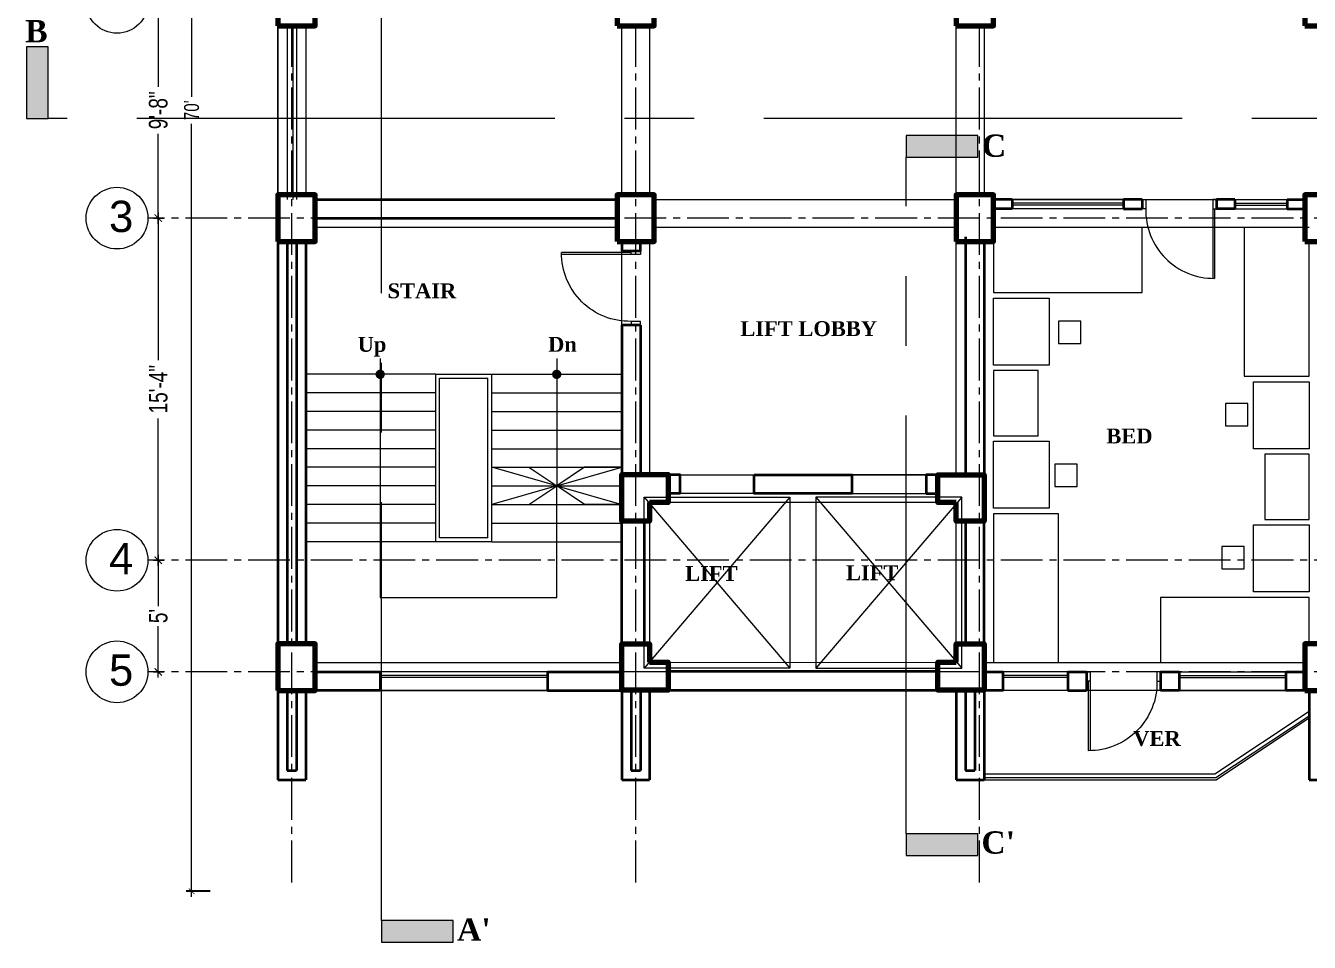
# Model space of a CAD drawing. Header units: feet. Extents: x 25261344 to 25389498, y 30010528 to 30074588.
# Drawn here: x 25363583 to 25364274, y 30072086 to 30072579 of the extents above; entities that cross this region are included whole.
import ezdxf

# ---------------------------------------------------------------- set-up
doc = ezdxf.new("R2010")
doc.units = ezdxf.units.FT
doc.header["$LTSCALE"] = 30
doc.header["$MEASUREMENT"] = 0
doc.header["$PDMODE"] = 32
doc.header["$PDSIZE"] = 15
doc.linetypes.add('CENTER2', pattern=[1.125, 0.75, -0.125, 0.125, -0.125])
doc.layers.get('0').update_dxf_attribs({"lineweight": 5})
for name, color, linetype, lineweight in [('Column', 1, 'Continuous', 80), ('Dim-1', 7, 'Continuous', 9), ('Door', 32, 'Continuous', 5), ('Furnitures', 251, 'Continuous', 9), ('GRADE BEAM', 2, 'Continuous', 20), ('grid text', 252, 'CENTER2', 9), ('LINE', 193, 'Continuous', 9), ('line 2', 7, 'Continuous', 13), ('rail', 224, 'Continuous', 9), ('STAIR', 243, 'Continuous', 13), ('TEXT', 7, 'Continuous', 18), ('WALL', 7, 'Continuous', 35), ('WIN', 142, 'Continuous', 20)]:
    doc.layers.add(name, color=color, linetype=linetype, lineweight=lineweight)
doc.styles.add('RomanS', font='swissl.ttf')
doc.styles.get("Standard").update_dxf_attribs({"font": 'timesbd.ttf'})
doc.styles.add('SWIS_LT', font='swisscl.ttf')
doc.dimstyles.new('dim-02', dxfattribs={"dimtxt": 8, "dimasz": 3, "dimexe": 3, "dimexo": 3, "dimgap": 2, "dimtad": 0, "dimdec": 0, "dimzin": 0, "dimdsep": 46, "dimlunit": 4, "dimtxsty": 'SWIS_LT', "dimblk": 'ARCHTICK', "dimcen": 2, "dimdle": 3, "dimclrd": 256, "dimclre": 256, "dimclrt": 256, "dimadec": 0, "dimazin": 0, "dimtfac": 1, "dimtdec": 0, "dimtix": 1, "dimtmove": 0, "dimatfit": 3, "dimfxl": 0, "dimfrac": 2, "dimtolj": 1, "dimtzin": 1, "dimlwd": -1, "dimarcsym": 0})

# ---------------------------------------------------------------- blocks, each defined once
blk = doc.blocks.new('FG')
at = {"layer": 'Door'}
for p, q in [((-2, -5), (-2, -42.39)), ((-1, -5), (-1, -42.39))]:
    blk.add_line(p, q, dxfattribs=at)
for points in [[(-40, 0), (-38, 0), (-38, -5), (-40, -5)], [(0, 0), (-2, 0), (-2, -5), (0, -5)]]:
    blk.add_lwpolyline(points, dxfattribs=at)
blk.add_arc((-1.44, -5.83), 36.57, 178.70538, 270.69047, dxfattribs=at)
blk = doc.blocks.new('_ArchTick')
at = {"color": 0, "linetype": 'ByBlock', "const_width": 0.15}
blk.add_lwpolyline([(-0.5, -0.5), (0.5, 0.5)], dxfattribs=at)
blk = doc.blocks.new('*D123')
for p, q in [((25359535.03, 30072594.7), (25359535.03, 30072546.38)), ((25359535.03, 30072472.7), (25359535.03, 30072521.01))]:
    blk.add_line(p, q)
at = {"lineweight": -2}
for p, q in [((25359532.41, 30072591.7), (25359538.03, 30072591.7)), ((25359532.41, 30072475.7), (25359538.03, 30072475.7))]:
    blk.add_line(p, q, dxfattribs=at)
at = {"layer": 'Defpoints', "color": 0}
for p in [(25359529.41, 30072591.7), (25359529.41, 30072475.7), (25359535.03, 30072475.7)]:
    blk.add_point(p, dxfattribs=at)
at = {"xscale": 4, "yscale": 4, "zscale": 4}
for p, rotation in [((25359535.03, 30072591.7), 90), ((25359535.03, 30072475.7), 270)]:
    blk.add_blockref('_ArchTick', p, dxfattribs=dict(at, rotation=rotation))
at = {"insert": (25359535.03, 30072533.7), "char_height": 10, "attachment_point": 5, "rotation": 90, "style": 'SWIS_LT'}
blk.add_mtext('\\A1;9\'-8"', dxfattribs=at)
blk = doc.blocks.new('*D124')
for p, q in [((25359535.03, 30072478.7), (25359535.03, 30072399.38)), ((25359535.03, 30072288.7), (25359535.03, 30072368.02))]:
    blk.add_line(p, q)
at = {"lineweight": -2}
for p, q in [((25359532.41, 30072475.7), (25359538.03, 30072475.7)), ((25359532.41, 30072291.7), (25359538.03, 30072291.7))]:
    blk.add_line(p, q, dxfattribs=at)
at = {"layer": 'Defpoints', "color": 0}
for p in [(25359529.41, 30072475.7), (25359529.41, 30072291.7), (25359535.03, 30072291.7)]:
    blk.add_point(p, dxfattribs=at)
at = {"xscale": 4, "yscale": 4, "zscale": 4}
for p, rotation in [((25359535.03, 30072475.7), 90), ((25359535.03, 30072291.7), 270)]:
    blk.add_blockref('_ArchTick', p, dxfattribs=dict(at, rotation=rotation))
at = {"insert": (25359535.03, 30072383.7), "char_height": 10, "attachment_point": 5, "rotation": 90, "style": 'SWIS_LT'}
blk.add_mtext('\\A1;15\'-4"', dxfattribs=at)
blk = doc.blocks.new('*D117')
at = {"lineweight": -2}
for p, q in [((25359532.41, 30072291.7), (25359538.03, 30072291.7)), ((25359532.41, 30072231.7), (25359538.03, 30072231.7))]:
    blk.add_line(p, q, dxfattribs=at)
for p, q in [((25359535.03, 30072294.7), (25359535.03, 30072267.1)), ((25359535.03, 30072228.7), (25359535.03, 30072256.29))]:
    blk.add_line(p, q)
at = {"layer": 'Defpoints', "color": 0}
for p in [(25359529.41, 30072291.7), (25359529.41, 30072231.7), (25359535.03, 30072231.7)]:
    blk.add_point(p, dxfattribs=at)
at = {"xscale": 4, "yscale": 4, "zscale": 4}
for p, rotation in [((25359535.03, 30072291.7), 90), ((25359535.03, 30072231.7), 270)]:
    blk.add_blockref('_ArchTick', p, dxfattribs=dict(at, rotation=rotation))
at = {"insert": (25359535.03, 30072261.7), "char_height": 10, "attachment_point": 5, "rotation": 90, "style": 'SWIS_LT'}
blk.add_mtext("\\A1;5'", dxfattribs=at)
blk = doc.blocks.new('*D158')
at = {"layer": 'Defpoints', "color": 0}
for p in [(25364458.65, 30072953.7), (25363672.18, 30072113.7), (25364458.65, 30072113.7)]:
    blk.add_point(p, dxfattribs=at)
at = {"layer": 'Dim-1', "lineweight": -2}
for p, q in [((25363682.18, 30072953.7), (25363669.18, 30072953.7)), ((25363682.18, 30072113.7), (25363669.18, 30072113.7))]:
    blk.add_line(p, q, dxfattribs=at)
at = {"layer": 'Dim-1'}
for p, q in [((25363672.18, 30072956.7), (25363672.18, 30072540.9)), ((25363672.18, 30072110.7), (25363672.18, 30072526.5))]:
    blk.add_line(p, q, dxfattribs=at)
at = {"layer": 'Dim-1', "xscale": 3, "yscale": 3, "zscale": 3}
for p, rotation in [((25363672.18, 30072953.7), 90), ((25363672.18, 30072113.7), 270)]:
    blk.add_blockref('_ArchTick', p, dxfattribs=dict(at, rotation=rotation))
at = {"layer": 'Dim-1', "insert": (25363672.18, 30072533.7), "char_height": 8, "attachment_point": 5, "rotation": 90, "style": 'SWIS_LT'}
blk.add_mtext("\\A1;70'", dxfattribs=at)
blk = doc.blocks.new('T B')
at = {"layer": 'GRADE BEAM'}
for points in [[(25352253.54, 30069132.07), (25352268.54, 30069132.07), (25352268.54, 30069041.07), (25352253.54, 30069041.07)], [(25352438.54, 30069132.07), (25352453.54, 30069132.07), (25352453.54, 30069041.07), (25352438.54, 30069041.07)], [(25352618.54, 30069132.07), (25352633.54, 30069132.07), (25352633.54, 30069041.07), (25352618.54, 30069041.07)], [(25352436.04, 30069038.57), (25352436.04, 30069023.57), (25352273.54, 30069023.57), (25352273.54, 30069038.57)], [(25352618.54, 30069038.57), (25352618.54, 30069023.57), (25352456.04, 30069023.57), (25352456.04, 30069038.57)], [(25352806.04, 30069038.57), (25352806.04, 30069023.57), (25352638.54, 30069023.57), (25352638.54, 30069038.57)], [(25352253.54, 30069016.07), (25352268.54, 30069016.07), (25352268.54, 30068799.57), (25352253.54, 30068799.57)], [(25352438.54, 30069016.07), (25352453.54, 30069016.07), (25352453.54, 30068890.57), (25352438.54, 30068890.57)], [(25352618.54, 30069016.07), (25352633.54, 30069016.07), (25352633.54, 30068890.57), (25352618.54, 30068890.57)], [(25352608.54, 30068890.57), (25352608.54, 30068875.57), (25352463.54, 30068875.57), (25352463.54, 30068890.57)], [(25352438.54, 30068865.57), (25352453.54, 30068865.57), (25352453.54, 30068799.57), (25352438.54, 30068799.57)], [(25352618.54, 30068865.57), (25352633.54, 30068865.57), (25352633.54, 30068799.57), (25352618.54, 30068799.57)], [(25352438.54, 30068789.57), (25352438.54, 30068774.57), (25352273.54, 30068774.57), (25352273.54, 30068789.57)], [(25352608.54, 30068789.69), (25352608.54, 30068774.69), (25352463.54, 30068774.57), (25352463.54, 30068789.57)], [(25352806.04, 30068789.57), (25352806.04, 30068774.57), (25352633.54, 30068774.57), (25352633.54, 30068789.57)], [(25352253.54, 30068774.57), (25352268.54, 30068774.57), (25352268.54, 30068726.57), (25352253.54, 30068726.57)], [(25352438.54, 30068774.57), (25352453.54, 30068774.57), (25352453.54, 30068726.57), (25352438.54, 30068726.57)], [(25352618.54, 30068774.57), (25352633.54, 30068774.57), (25352633.54, 30068726.57), (25352618.54, 30068726.57)]]:
    blk.add_lwpolyline(points, close=True, dxfattribs=at)
blk = doc.blocks.new('COL2')
at = {"layer": 'Column'}
for points in [[(-20, -266.5), (0, -266.5), (0, -241.5), (-20, -241.5)], [(162.5, -266.5), (182.5, -266.5), (182.5, -241.5), (162.5, -241.5)], [(345, -266.5), (365, -266.5), (365, -241.5), (345, -241.5)], [(532.5, -266.5), (552.5, -266.5), (552.5, -241.5), (532.5, -241.5)], [(-20, -382.5), (0, -382.5), (0, -357.5), (-20, -357.5)], [(162.5, -382.5), (182.5, -382.5), (182.5, -357.5), (162.5, -357.5)], [(345, -382.5), (365, -382.5), (365, -357.5), (345, -357.5)], [(532.5, -382.5), (552.5, -382.5), (552.5, -357.5), (532.5, -357.5)], [(-20, -624), (0, -624), (0, -599), (-20, -599)], [(532.5, -624), (552.5, -624), (552.5, -599), (532.5, -599)]]:
    blk.add_lwpolyline(points, close=True, dxfattribs=at)
for points in [[(180, -522.88), (180, -532.88), (165, -532.88), (165, -507.88), (190, -507.88), (190, -522.88), (180, -522.88)], [(345, -523), (335, -523), (335, -508), (360, -508), (360, -533), (345, -533), (345, -523)], [(180, -608.88), (190, -608.88), (190, -623.88), (165, -623.88), (165, -598.88), (180, -598.88), (180, -608.88)], [(345, -608.88), (345, -598.88), (360, -598.88), (360, -623.88), (335, -623.88), (335, -608.88), (345, -608.88)]]:
    blk.add_lwpolyline(points, dxfattribs=at)
at = {"layer": 'GRADE BEAM'}
blk.add_blockref('T B', (-25352273.54, -30069398.57), dxfattribs=at)
blk = doc.blocks.new('DGFGSDFG')
at = {"layer": 'grid text'}
for p, q in [((25359606.96, 30072118.41), (25359606.96, 30072999.78)), ((25359791.96, 30072118.41), (25359791.96, 30072999.78)), ((25359976.96, 30072118.41), (25359976.96, 30072999.78)), ((25361090.85, 30072475.7), (25359529.41, 30072475.7)), ((25361090.85, 30072291.7), (25359529.41, 30072291.7)), ((25361090.85, 30072231.7), (25359529.41, 30072231.7))]:
    blk.add_line(p, q, dxfattribs=at)
at = {"layer": 'grid text', "linetype": 'Continuous'}
for centre in [(25359512.81, 30072591.7), (25359512.81, 30072475.7), (25359512.81, 30072291.7), (25359512.81, 30072231.7)]:
    blk.add_circle(centre, 16.59, dxfattribs=at)
at = {"layer": 'grid text', "char_height": 16.842, "attachment_point": 1, "style": 'RomanS'}
for s, insert in [('{\\C256;3}', (25359508.51, 30072485.06)), ('{\\C256;4}', (25359508.51, 30072301.06)), ('{\\C256;5}', (25359508.51, 30072241.06))]:
    blk.add_mtext_dynamic_manual_height_columns(s, width=25.401, gutter_width=84.21, heights=[32.6], dxfattribs=dict(at, insert=insert))
for base, p1, p2, picture, middle in [((25359535.03, 30072475.7), (25359529.41, 30072591.7), (25359529.41, 30072475.7), '*D123', (25359535.03, 30072533.7)), ((25359535.03, 30072291.7), (25359529.41, 30072475.7), (25359529.41, 30072291.7), '*D124', (25359535.03, 30072383.7)), ((25359535.03, 30072231.7), (25359529.41, 30072291.7), (25359529.41, 30072231.7), '*D117', (25359535.03, 30072261.7))]:
    dim = blk.add_linear_dim(base=base, p1=p1, p2=p2, angle=90, dimstyle='dim-02', override={"dimtxt": 10, "dimtmove": 1, "dimfxl": 10})
    dim.commit()
    dim.dimension.update_dxf_attribs({"geometry": picture, "text_midpoint": middle})

msp = doc.modelspace()

# ---------------------------------------------------------------- hatches: boundary and pattern name
at = {"linetype": 'CENTER2', "ltscale": 10}
h = msp.add_hatch(color=256, dxfattribs=at)
h.paths.add_polyline_path([(25363595.03, 30072563.22), (25363595.03, 30072529.2), (25363583.39, 30072529.2), (25363583.39, 30072563.22)])
h.paths.add_polyline_path([(25363595.03, 30072567.75), (25363595.03, 30072563.22), (25363583.39, 30072563.22), (25363583.39, 30072567.75)])
h = msp.add_hatch(color=256, dxfattribs=at)
h.paths.add_polyline_path([(25364090.65, 30072508.45), (25364056.63, 30072508.45), (25364056.63, 30072520.1), (25364090.65, 30072520.1)])
h.paths.add_polyline_path([(25364095.18, 30072508.45), (25364090.65, 30072508.45), (25364090.65, 30072520.1), (25364095.18, 30072520.1)])
for points in [[(25364095.18, 30072132.91), (25364056.63, 30072132.91), (25364056.63, 30072144.56), (25364095.18, 30072144.56)], [(25363812.97, 30072086.24), (25363774.42, 30072086.24), (25363774.42, 30072097.89), (25363812.97, 30072097.89)]]:
    msp.add_hatch(color=256, dxfattribs=at).paths.add_polyline_path(points)

# ---------------------------------------------------------------- linework, layer by layer
for p, q in [((25363774.42, 30072097.89), (25363774.42, 30073036.17)), ((25365217.68, 30072529.2), (25363595.03, 30072529.2)), ((25364056.63, 30072144.56), (25364056.63, 30072508.45))]:
    msp.add_line(p, q, dxfattribs=at)
for points in [[(25363595.03, 30072529.2), (25363595.03, 30072567.75), (25363583.39, 30072567.75), (25363583.39, 30072529.2)], [(25364056.63, 30072508.45), (25364095.18, 30072508.45), (25364095.18, 30072520.1), (25364056.63, 30072520.1)], [(25364056.63, 30072132.91), (25364095.18, 30072132.91), (25364095.18, 30072144.56), (25364056.63, 30072144.56)], [(25363774.42, 30072086.24), (25363812.97, 30072086.24), (25363812.97, 30072097.89), (25363774.42, 30072097.89)]]:
    msp.add_lwpolyline(points, close=True, dxfattribs=at)
at = {"layer": 'Furnitures'}
for points in [[(25364103.65, 30072463.2), (25364103.65, 30072435.7), (25364183.65, 30072435.7), (25364183.65, 30072470.7), (25364103.65, 30072470.7)], [(25364273.65, 30072470.7), (25364238.65, 30072470.7), (25364238.65, 30072390.7), (25364273.65, 30072390.7), (25364273.65, 30072463.2)], [(25364273.65, 30072246.7), (25364273.65, 30072271.7), (25364193.65, 30072271.7), (25364193.65, 30072236.7), (25364271.15, 30072236.7)]]:
    msp.add_lwpolyline(points, dxfattribs=at)
for points in [[(25364103.65, 30072432.7), (25364133.65, 30072432.7), (25364133.65, 30072396.7), (25364103.65, 30072396.7)], [(25364150.67, 30072420.31), (25364138.67, 30072420.31), (25364138.67, 30072408.31), (25364150.67, 30072408.31)], [(25364103.65, 30072358.7), (25364127.65, 30072358.7), (25364127.65, 30072393.7), (25364103.65, 30072393.7)], [(25364103.65, 30072358.7), (25364127.65, 30072358.7), (25364127.65, 30072393.7), (25364103.65, 30072393.7)], [(25364273.65, 30072351.7), (25364243.65, 30072351.7), (25364243.65, 30072387.7), (25364273.65, 30072387.7)], [(25364228.63, 30072364.08), (25364240.63, 30072364.08), (25364240.63, 30072376.08), (25364228.63, 30072376.08)], [(25364103.65, 30072355.7), (25364133.65, 30072355.7), (25364133.65, 30072319.7), (25364103.65, 30072319.7)], [(25364273.65, 30072348.7), (25364249.65, 30072348.7), (25364249.65, 30072313.7), (25364273.65, 30072313.7)], [(25364148.67, 30072343.31), (25364136.67, 30072343.31), (25364136.67, 30072331.31), (25364148.67, 30072331.31)], [(25364103.65, 30072316.7), (25364103.65, 30072236.7), (25364138.65, 30072236.7), (25364138.65, 30072316.7)], [(25364273.65, 30072274.7), (25364243.65, 30072274.7), (25364243.65, 30072310.7), (25364273.65, 30072310.7)], [(25364226.64, 30072287.08), (25364238.64, 30072287.08), (25364238.64, 30072299.08), (25364226.64, 30072299.08)]]:
    msp.add_lwpolyline(points, close=True, dxfattribs=at)
at = {"layer": 'LINE', "color": 0, "ltscale": 10, "const_width": 2.5}
for points in [[(25363773.65, 30072392.95, -1), (25363773.65, 30072390.45, -1)], [(25363868.65, 30072392.95, -1), (25363868.65, 30072390.45, -1)]]:
    msp.add_lwpolyline(points, format="xyb", close=True, dxfattribs=at)
at = {"layer": 'LINE', "color": 0, "ltscale": 10}
for points in [[(25363773.65, 30072400.16), (25363773.65, 30072271.7), (25363773.65, 30072271.7), (25363868.65, 30072271.7), (25363868.65, 30072331.7), (25363833.65, 30072321.7), (25363853.65, 30072321.7), (25363868.65, 30072331.7), (25363903.65, 30072321.7), (25363883.65, 30072321.7), (25363868.65, 30072331.7)], [(25363868.65, 30072400.16), (25363868.65, 30072331.7), (25363833.65, 30072341.7), (25363853.65, 30072341.7), (25363868.65, 30072331.7), (25363903.65, 30072341.7), (25363883.65, 30072341.7), (25363868.65, 30072331.7)]]:
    msp.add_lwpolyline(points, dxfattribs=at)
at = {"layer": 'line 2'}
for p, q in [((25363718.65, 30072581.7), (25363718.65, 30072485.7)), ((25363728.65, 30072579.2), (25363728.65, 30072485.7)), ((25363934.9, 30072337.7), (25363974.9, 30072337.7)), ((25364067.4, 30072337.7), (25364027.4, 30072337.7)), ((25363994.15, 30072325.7), (25363915.65, 30072233.7)), ((25363915.65, 30072325.7), (25363994.15, 30072233.7)), ((25363974.9, 30072327.7), (25363934.9, 30072327.7)), ((25364008.15, 30072325.7), (25364086.65, 30072233.7)), ((25364086.65, 30072325.7), (25364008.15, 30072233.7)), ((25364027.4, 30072327.7), (25364067.4, 30072327.7)), ((25364273.65, 30072206.7), (25364223.65, 30072173.7)), ((25364098.65, 30072173.7), (25364223.65, 30072173.7))]:
    msp.add_line(p, q, dxfattribs=at)
for points in [[(25363915.65, 30072325.7), (25363994.15, 30072325.7), (25363994.15, 30072233.7), (25363915.65, 30072233.7)], [(25364086.65, 30072325.7), (25364008.15, 30072325.7), (25364008.15, 30072233.7), (25364086.65, 30072233.7)]]:
    msp.add_lwpolyline(points, close=True, dxfattribs=at)
at = {"layer": 'rail'}
for p, q in [((25363723.65, 30072579.2), (25363723.65, 30072485.7)), ((25363723.65, 30072579.2), (25363723.65, 30072485.7)), ((25363726.65, 30072579.2), (25363726.65, 30072485.7)), ((25363726.65, 30072579.2), (25363726.65, 30072485.7)), ((25363803.65, 30072301.7), (25363803.65, 30072391.7)), ((25363803.65, 30072391.7), (25363833.65, 30072391.7)), ((25363805.65, 30072303.7), (25363805.65, 30072389.7)), ((25363805.65, 30072389.7), (25363831.65, 30072389.7)), ((25363831.65, 30072303.7), (25363831.65, 30072389.7)), ((25363833.65, 30072301.7), (25363833.65, 30072391.7)), ((25363833.65, 30072301.7), (25363803.65, 30072301.7)), ((25363831.65, 30072303.7), (25363805.65, 30072303.7)), ((25364273.65, 30072210.29), (25364222.75, 30072176.7)), ((25364273.65, 30072207.9), (25364223.35, 30072174.7)), ((25364222.75, 30072176.7), (25364098.65, 30072176.7)), ((25364223.35, 30072174.7), (25364098.65, 30072174.7))]:
    msp.add_line(p, q, dxfattribs=at)
at = {"layer": 'STAIR'}
for p, q in [((25363803.65, 30072391.7), (25363733.65, 30072391.7)), ((25363833.65, 30072391.7), (25363903.65, 30072391.7)), ((25363803.65, 30072381.7), (25363733.65, 30072381.7)), ((25363833.65, 30072381.7), (25363903.65, 30072381.7)), ((25363803.65, 30072371.7), (25363733.65, 30072371.7)), ((25363833.65, 30072371.7), (25363903.65, 30072371.7)), ((25363803.65, 30072361.7), (25363733.65, 30072361.7)), ((25363833.65, 30072361.7), (25363903.65, 30072361.7)), ((25363803.65, 30072351.7), (25363733.65, 30072351.7)), ((25363833.65, 30072351.7), (25363903.65, 30072351.7)), ((25363803.65, 30072341.7), (25363733.65, 30072341.7)), ((25363833.65, 30072341.7), (25363903.65, 30072341.7)), ((25363803.65, 30072331.7), (25363733.65, 30072331.7)), ((25363833.65, 30072331.7), (25363903.65, 30072331.7)), ((25363803.65, 30072321.7), (25363733.65, 30072321.7)), ((25363833.65, 30072321.7), (25363903.65, 30072321.7)), ((25363803.65, 30072311.7), (25363733.65, 30072311.7)), ((25363833.65, 30072311.7), (25363903.65, 30072311.7)), ((25363803.65, 30072301.7), (25363733.65, 30072301.7)), ((25363833.65, 30072301.7), (25363903.65, 30072301.7))]:
    msp.add_line(p, q, dxfattribs=at)
at = {"layer": 'WALL', "ltscale": 10}
for p, q in [((25363738.65, 30072485.7), (25363901.15, 30072485.7)), ((25364113.65, 30072485.7), (25364103.65, 30072485.7)), ((25364113.65, 30072485.7), (25364113.65, 30072480.7)), ((25364173.65, 30072485.7), (25364173.65, 30072480.7)), ((25364183.65, 30072485.7), (25364173.65, 30072485.7)), ((25364183.65, 30072485.7), (25364183.65, 30072480.7)), ((25364233.65, 30072485.7), (25364223.65, 30072485.7)), ((25364261.65, 30072485.7), (25364271.15, 30072485.7)), ((25364113.65, 30072480.7), (25364103.65, 30072480.7)), ((25364173.65, 30072480.7), (25364183.65, 30072480.7)), ((25364233.65, 30072480.7), (25364223.65, 30072480.7)), ((25364261.65, 30072480.7), (25364271.15, 30072480.7)), ((25363738.65, 30072475.7), (25363901.15, 30072475.7)), ((25364088.65, 30072465.7), (25364088.65, 30072337.7)), ((25363718.65, 30072463.2), (25363718.65, 30072246.7)), ((25363723.65, 30072463.2), (25363723.65, 30072246.7)), ((25363728.65, 30072463.2), (25363728.65, 30072246.7)), ((25363733.65, 30072463.2), (25363733.65, 30072246.7)), ((25364098.65, 30072463.2), (25364098.65, 30072337.7)), ((25363903.65, 30072418.2), (25363903.65, 30072337.7)), ((25363913.65, 30072418.2), (25363903.65, 30072418.2)), ((25363913.65, 30072418.2), (25363913.65, 30072337.7)), ((25363738.65, 30072231.7), (25363773.65, 30072231.7)), ((25363773.65, 30072231.7), (25363773.65, 30072221.7)), ((25363863.65, 30072231.7), (25363903.65, 30072231.7)), ((25364143.65, 30072231.7), (25364153.65, 30072231.7)), ((25364193.65, 30072231.7), (25364193.65, 30072221.7)), ((25364193.65, 30072231.7), (25364203.65, 30072231.7)), ((25364203.65, 30072231.7), (25364203.65, 30072221.7)), ((25363718.65, 30072221.7), (25363718.65, 30072173.7)), ((25363723.65, 30072221.7), (25363723.65, 30072178.7)), ((25363728.65, 30072221.7), (25363728.65, 30072178.7)), ((25363733.65, 30072221.7), (25363733.65, 30072173.7)), ((25363773.65, 30072221.7), (25363738.65, 30072221.7)), ((25363863.65, 30072221.7), (25363903.65, 30072221.7)), ((25363903.65, 30072221.7), (25363903.65, 30072173.7)), ((25363908.65, 30072221.7), (25363908.65, 30072178.7)), ((25363913.65, 30072221.7), (25363913.65, 30072178.7)), ((25363918.65, 30072221.7), (25363918.65, 30072173.7)), ((25364083.65, 30072221.7), (25364083.65, 30072173.7)), ((25364088.65, 30072221.7), (25364088.65, 30072178.7)), ((25364093.65, 30072221.7), (25364093.65, 30072178.7)), ((25364098.65, 30072221.7), (25364098.65, 30072173.7)), ((25364143.65, 30072221.7), (25364153.65, 30072221.7)), ((25364203.65, 30072221.7), (25364193.65, 30072221.7)), ((25364273.65, 30072221.7), (25364273.65, 30072173.7)), ((25363718.65, 30072173.7), (25363733.65, 30072173.7)), ((25363723.65, 30072178.7), (25363728.65, 30072178.7)), ((25363903.65, 30072173.7), (25363918.65, 30072173.7)), ((25363908.65, 30072178.7), (25363913.65, 30072178.7)), ((25364083.65, 30072173.7), (25364098.65, 30072173.7)), ((25364088.65, 30072178.7), (25364093.65, 30072178.7)), ((25364273.65, 30072173.7), (25364288.65, 30072173.7))]:
    msp.add_line(p, q, dxfattribs=at)
for points in [[(25364223.65, 30072485.7), (25364223.65, 30072480.7)], [(25364233.65, 30072485.7), (25364233.65, 30072480.7)], [(25364261.65, 30072485.7), (25364261.65, 30072480.7)], [(25363903.65, 30072463.2), (25363903.65, 30072458.2), (25363913.65, 30072458.2), (25363913.65, 30072463.2)], [(25363863.65, 30072231.7), (25363863.65, 30072221.7)], [(25364143.65, 30072231.7), (25364143.65, 30072221.7)], [(25364153.65, 30072231.7), (25364153.65, 30072221.7)]]:
    msp.add_lwpolyline(points, dxfattribs=at)
for points in [[(25363928.65, 30072337.82), (25363934.9, 30072337.82), (25363934.9, 30072327.7), (25363928.65, 30072327.7)], [(25363974.9, 30072337.7), (25364027.4, 30072337.7), (25364027.4, 30072327.7), (25363974.9, 30072327.7)], [(25364067.4, 30072327.7), (25364073.65, 30072327.7), (25364073.65, 30072337.7), (25364067.4, 30072337.7)], [(25363903.65, 30072312.82), (25363915.65, 30072312.82), (25363915.65, 30072246.82), (25363903.65, 30072246.82)], [(25364088.65, 30072246.82), (25364098.65, 30072246.82), (25364098.65, 30072312.7), (25364088.65, 30072312.7)], [(25363928.65, 30072221.82), (25364073.65, 30072221.82), (25364073.65, 30072231.82), (25363928.65, 30072231.82)], [(25364098.65, 30072231.7), (25364108.65, 30072231.7), (25364108.65, 30072221.7), (25364098.65, 30072221.7)], [(25364261.15, 30072231.7), (25364271.15, 30072231.7), (25364271.15, 30072221.7), (25364261.15, 30072221.7)]]:
    msp.add_lwpolyline(points, close=True, dxfattribs=at)
at = {"layer": 'WIN'}
for p, q in [((25364173.65, 30072485.7), (25364113.65, 30072485.7)), ((25364233.65, 30072485.7), (25364261.65, 30072485.7)), ((25364173.65, 30072483.7), (25364113.65, 30072483.7)), ((25364173.65, 30072482.7), (25364113.65, 30072482.7)), ((25364173.65, 30072480.7), (25364113.65, 30072480.7)), ((25364233.65, 30072483.7), (25364261.65, 30072483.7)), ((25364233.65, 30072482.7), (25364261.65, 30072482.7)), ((25364233.65, 30072480.7), (25364261.65, 30072480.7)), ((25363863.65, 30072231.7), (25363773.65, 30072231.7)), ((25363863.65, 30072229.7), (25363773.65, 30072229.7)), ((25363863.65, 30072228.7), (25363773.65, 30072228.7)), ((25364143.65, 30072231.7), (25364108.65, 30072231.7)), ((25364143.65, 30072229.7), (25364108.65, 30072229.7)), ((25364143.65, 30072228.7), (25364108.65, 30072228.7)), ((25364203.65, 30072231.7), (25364263.65, 30072231.7)), ((25364203.65, 30072229.7), (25364261.15, 30072229.7)), ((25364203.65, 30072228.7), (25364261.15, 30072228.7)), ((25363773.65, 30072221.7), (25363863.65, 30072221.7)), ((25364143.65, 30072221.7), (25364108.65, 30072221.7)), ((25364203.65, 30072221.7), (25364263.65, 30072221.7))]:
    msp.add_line(p, q, dxfattribs=at)

# ---------------------------------------------------------------- block references
msp.add_blockref('DGFGSDFG', (4119.2, 0))
at = {"layer": 'Dim-1'}
msp.add_blockref('COL2', (25363738.65, 30072845.7), dxfattribs=at)
at = {"layer": 'Door', "color": 2}
msp.add_blockref('FG', (25364223.65, 30072485.7), dxfattribs=at)
at = {"layer": 'Door', "color": 2, "xscale": -1, "rotation": 270}
msp.add_blockref('FG', (25363913.65, 30072458.2), dxfattribs=at)
at = {"layer": 'Door', "color": 2, "xscale": -1}
msp.add_blockref('FG', (25364153.65, 30072231.7), dxfattribs=at)

# ---------------------------------------------------------------- texts
at = {"linetype": 'CENTER2', "ltscale": 10, "char_height": 12, "attachment_point": 9}
for s, insert, width in [('B', (25363594.65, 30072570.2), 12.7148), ('C', (25364110.51, 30072508.49), 17.1805), ("C'", (25364115.32, 30072133.75), 28.5419), ("A'", (25363833.12, 30072087.08), 28.5419)]:
    msp.add_mtext(s, dxfattribs=dict(at, insert=insert, width=width))
at = {"layer": 'TEXT', "ltscale": 10, "char_height": 8, "attachment_point": 1}
for s, insert, width in [('STAIR', (25363777.65, 30072440.61), 174.7812), ('LIFT LOBBY', (25363967.48, 30072420.29), 179.7812), ('Up', (25363761.51, 30072411.83), 179.7812), ('Dn', (25363864.01, 30072411.83), 172.2812), ('BED', (25364164.42, 30072362.53), 179.7812), ('LIFT', (25363937.74, 30072288.57), 179.7812), ('LIFT', (25364024.34, 30072289), 179.7812), ('VER', (25364178.89, 30072199.9), 179.7812)]:
    msp.add_mtext(s, dxfattribs=dict(at, insert=insert, width=width))

# ---------------------------------------------------------------- dimensions: what is measured, and where the dimension line sits
at = {"layer": 'Dim-1'}
dim = msp.add_linear_dim(base=(25363672.18, 30072113.7), p1=(25364458.65, 30072953.7), p2=(25364458.65, 30072113.7), angle=90, dimstyle='dim-02', override={"dimtxt": 8, "dimfxl": 10}, dxfattribs=at)
dim.commit()
dim.dimension.update_dxf_attribs({"geometry": '*D158', "text_midpoint": (25363672.18, 30072533.7)})

doc.saveas('drawing.dxf')
